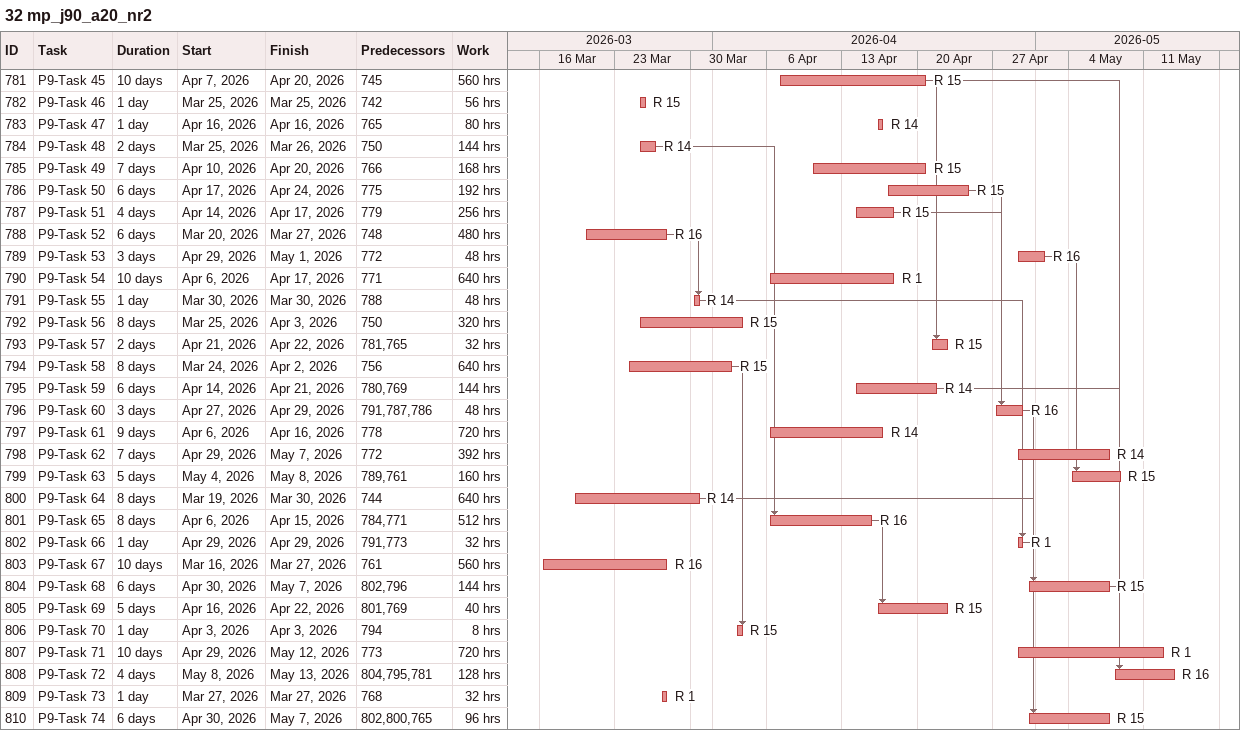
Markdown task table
32 mp_j90_a20_nr2

| ID | Task | Duration | Start | Finish | Predecessors | Resources | Work (h) |
|---|---|---|---|---|---|---|---|
| 781 | P9-Task 45 | 10d | 2026-04-07 | 2026-04-20 | 745 | R 15 | 560 |
| 782 | P9-Task 46 | 1d | 2026-03-25 | 2026-03-25 | 742 | R 15 | 56 |
| 783 | P9-Task 47 | 1d | 2026-04-16 | 2026-04-16 | 765 | R 14 | 80 |
| 784 | P9-Task 48 | 2d | 2026-03-25 | 2026-03-26 | 750 | R 14 | 144 |
| 785 | P9-Task 49 | 7d | 2026-04-10 | 2026-04-20 | 766 | R 15 | 168 |
| 786 | P9-Task 50 | 6d | 2026-04-17 | 2026-04-24 | 775 | R 15 | 192 |
| 787 | P9-Task 51 | 4d | 2026-04-14 | 2026-04-17 | 779 | R 15 | 256 |
| 788 | P9-Task 52 | 6d | 2026-03-20 | 2026-03-27 | 748 | R 16 | 480 |
| 789 | P9-Task 53 | 3d | 2026-04-29 | 2026-05-01 | 772 | R 16 | 48 |
| 790 | P9-Task 54 | 10d | 2026-04-06 | 2026-04-17 | 771 | R 1 | 640 |
| 791 | P9-Task 55 | 1d | 2026-03-30 | 2026-03-30 | 788 | R 14 | 48 |
| 792 | P9-Task 56 | 8d | 2026-03-25 | 2026-04-03 | 750 | R 15 | 320 |
| 793 | P9-Task 57 | 2d | 2026-04-21 | 2026-04-22 | 781, 765 | R 15 | 32 |
| 794 | P9-Task 58 | 8d | 2026-03-24 | 2026-04-02 | 756 | R 15 | 640 |
| 795 | P9-Task 59 | 6d | 2026-04-14 | 2026-04-21 | 780, 769 | R 14 | 144 |
| 796 | P9-Task 60 | 3d | 2026-04-27 | 2026-04-29 | 791, 787, 786 | R 16 | 48 |
| 797 | P9-Task 61 | 9d | 2026-04-06 | 2026-04-16 | 778 | R 14 | 720 |
| 798 | P9-Task 62 | 7d | 2026-04-29 | 2026-05-07 | 772 | R 14 | 392 |
| 799 | P9-Task 63 | 5d | 2026-05-04 | 2026-05-08 | 789, 761 | R 15 | 160 |
| 800 | P9-Task 64 | 8d | 2026-03-19 | 2026-03-30 | 744 | R 14 | 640 |
| 801 | P9-Task 65 | 8d | 2026-04-06 | 2026-04-15 | 784, 771 | R 16 | 512 |
| 802 | P9-Task 66 | 1d | 2026-04-29 | 2026-04-29 | 791, 773 | R 1 | 32 |
| 803 | P9-Task 67 | 10d | 2026-03-16 | 2026-03-27 | 761 | R 16 | 560 |
| 804 | P9-Task 68 | 6d | 2026-04-30 | 2026-05-07 | 802, 796 | R 15 | 144 |
| 805 | P9-Task 69 | 5d | 2026-04-16 | 2026-04-22 | 801, 769 | R 15 | 40 |
| 806 | P9-Task 70 | 1d | 2026-04-03 | 2026-04-03 | 794 | R 15 | 8 |
| 807 | P9-Task 71 | 10d | 2026-04-29 | 2026-05-12 | 773 | R 1 | 720 |
| 808 | P9-Task 72 | 4d | 2026-05-08 | 2026-05-13 | 804, 795, 781 | R 16 | 128 |
| 809 | P9-Task 73 | 1d | 2026-03-27 | 2026-03-27 | 768 | R 1 | 32 |
| 810 | P9-Task 74 | 6d | 2026-04-30 | 2026-05-07 | 802, 800, 765 | R 15 | 96 |
